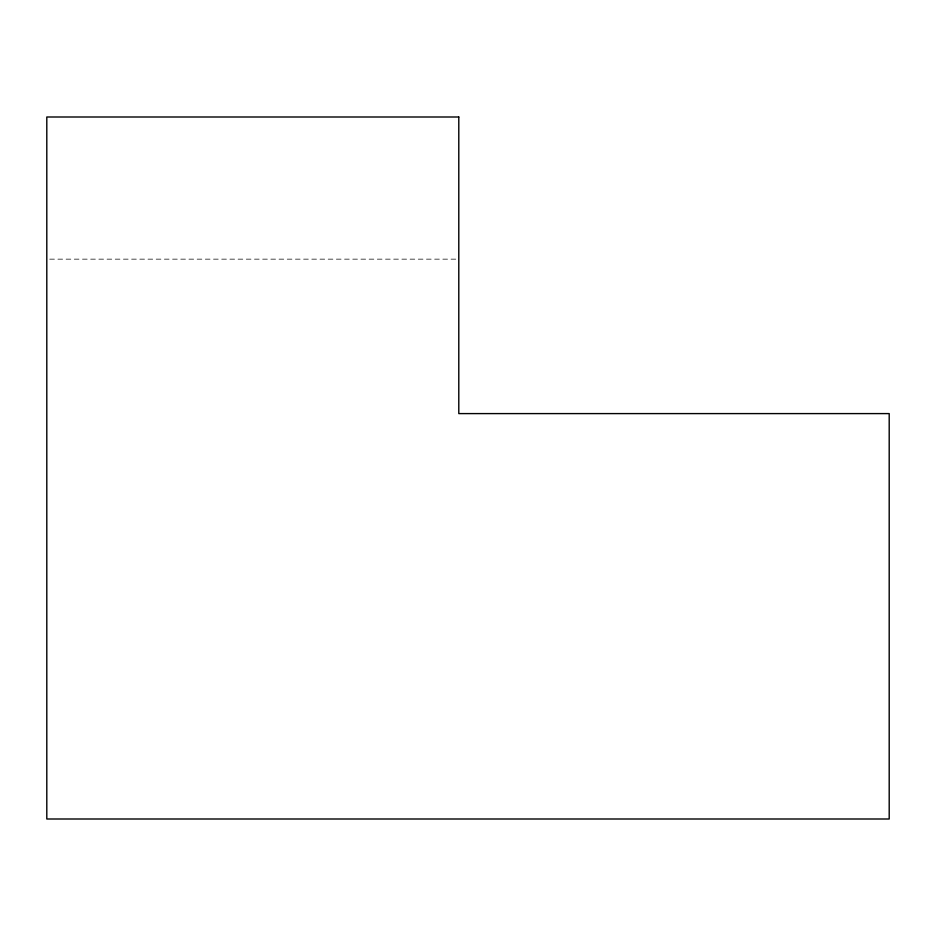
<?xml version="1.0" encoding="UTF-8"?>
<svg xmlns="http://www.w3.org/2000/svg" width="936" height="936" viewBox="0 0 936 936"><rect width="100%" height="100%" fill="white"/><g stroke="black" fill="none" stroke-linecap="round" stroke-linejoin="round"><path stroke-width="0.7" stroke-dasharray="4.68 3.51" d="M49.725 259.155L457.33 259.155"/><path stroke-width="1.4" d="M458.792 117L46.8 117L46.8 819L889.2 819L889.2 413.595L458.792 413.595L458.792 117"/></g></svg>
